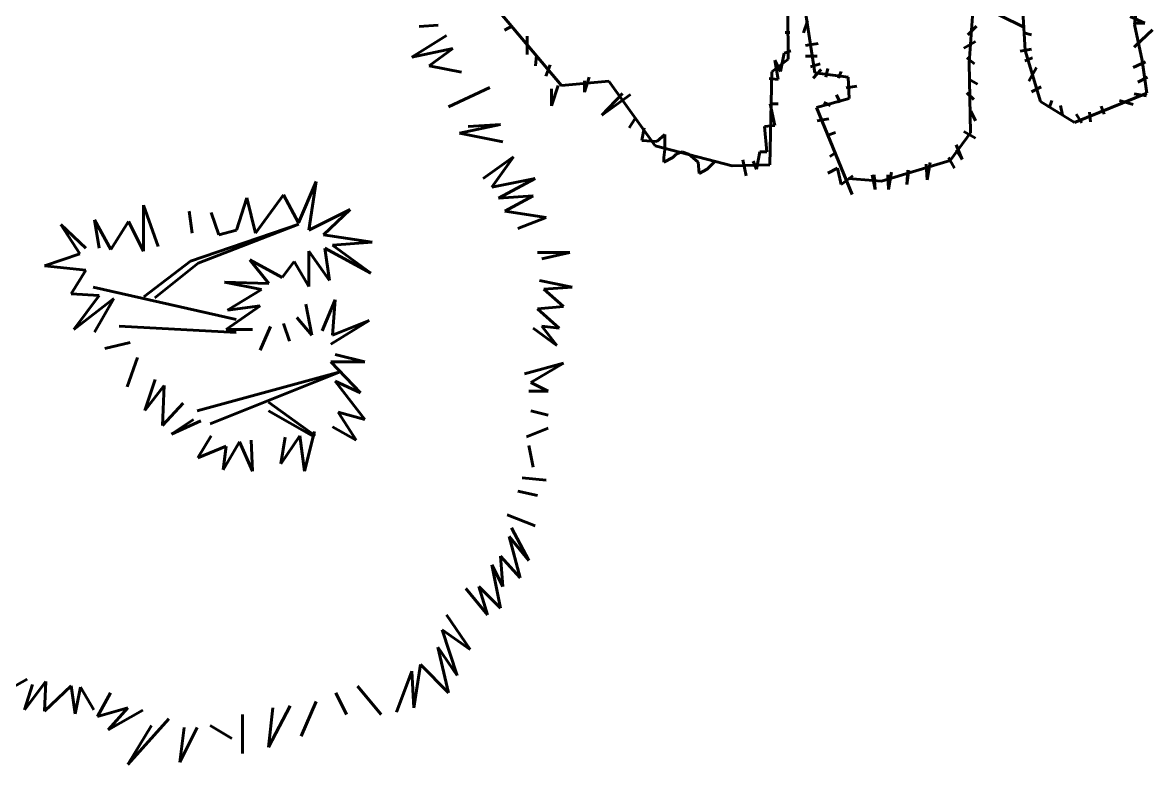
# Model space of a CAD drawing. Header units: metres. Extents: x 0 to 43.1, y 0 to 32.6.
# Drawn here: x 5.169 to 9.523, y 6.94 to 9.798 of the extents above; entities that cross this region are included whole.
import ezdxf

# ---------------------------------------------------------------- set-up
doc = ezdxf.new("R2010")
doc.units = ezdxf.units.M
doc.layers.add('plants', color=83, linetype='Continuous', lineweight=60)

# ---------------------------------------------------------------- blocks, each defined once
blk = doc.blocks.new('ARBRE10')
for p, q in [((1.7588, 0.6312), (1.8114, 0.6347)), ((1.8338, 0.6065), (1.7382, 0.5468)), ((1.7382, 0.5468), (1.8517, 0.5707)), ((1.8517, 0.5707), (1.786, 0.5228)), ((1.786, 0.5228), (1.8756, 0.5049)), ((1.9533, 0.4631), (1.8397, 0.4093)), ((1.9831, 0.3614), (1.8696, 0.3375)), ((1.8935, 0.3554), (1.9831, 0.3614)), ((1.8696, 0.3375), (1.9891, 0.3136)), ((1.9353, 0.212), (2.019, 0.2718)), ((2.019, 0.2718), (1.9592, 0.1881)), ((1.4261, 0.0897), (1.4749, 0.2037)), ((1.4749, 0.2037), (1.4546, 0.0694)), ((1.9592, 0.1881), (2.0787, 0.212)), ((2.0787, 0.212), (1.9772, 0.1582)), ((1.2552, 0.0694), (1.2836, 0.1589)), ((1.2836, 0.1589), (1.3081, 0.0612)), ((1.3081, 0.0612), (1.3854, 0.1671)), ((1.3854, 0.1671), (1.4261, 0.0897)), ((1.9772, 0.1582), (2.0727, 0.1641)), ((2.0727, 0.1641), (1.9951, 0.1223)), ((0.9988, 0.0123), (0.9988, 0.1386)), ((0.9988, 0.1386), (1.0395, 0.0246)), ((1.4546, 0.0694), (1.5685, 0.1264)), ((1.5685, 0.1264), (1.4953, 0.0571)), ((0.8767, 0.0205), (0.8645, 0.0979)), ((0.8645, 0.0979), (0.9092, 0.0164)), ((0.9092, 0.0164), (0.9581, 0.0938)), ((0.9581, 0.0938), (0.9988, 0.0123)), ((1.1331, 0.0612), (1.1249, 0.1223)), ((1.186, 0.1182), (1.2063, 0.0571)), ((1.9951, 0.1223), (2.1086, 0.1044)), ((2.1086, 0.1044), (2.0309, 0.0745)), ((0.8401, 0.0205), (0.7709, 0.0856)), ((0.7709, 0.0856), (0.8238, 0.0042)), ((1.1288, -0.0152), (1.4275, 0.0864)), ((1.4275, 0.0864), (1.1497, -0.0212)), ((1.2063, 0.0571), (1.2552, 0.0694)), ((1.4953, 0.0571), (1.6295, 0.0368)), ((1.6295, 0.0368), (1.5197, 0.0286)), ((0.8238, 0.0042), (0.7261, -0.0284)), ((1.5115, -0.0691), (1.4546, 0.0123)), ((1.4546, 0.0123), (1.4546, -0.0854)), ((1.6255, -0.0487), (1.4993, 0.0205)), ((1.4993, 0.0205), (1.5115, -0.0691)), ((1.5197, 0.0286), (1.6255, -0.0487)), ((2.0847, 0.0087), (2.1743, 0.0087)), ((2.1743, 0.0087), (2.0966, -0.0092)), ((0.7261, -0.0284), (0.8401, -0.0406)), ((1.0004, -0.1138), (1.1288, -0.0152)), ((1.1497, -0.0212), (1.0302, -0.1168)), ((1.3813, -0.061), (1.2918, -0.0121)), ((1.2918, -0.0121), (1.3447, -0.0772)), ((1.4139, -0.0162), (1.3813, -0.061)), ((1.4546, -0.0854), (1.4139, -0.0162)), ((0.8401, -0.0406), (0.7994, -0.1057)), ((0.86, -0.0869), (1.2543, -0.1766)), ((1.3447, -0.0772), (1.2226, -0.0732)), ((1.2226, -0.0732), (1.3243, -0.0935)), ((2.0907, -0.069), (2.1803, -0.0869)), ((2.1803, -0.0869), (2.1026, -0.0929)), ((2.1026, -0.0929), (2.1564, -0.1407)), ((0.7994, -0.1057), (0.8767, -0.1098)), ((0.8767, -0.1098), (0.8075, -0.2035)), ((0.8075, -0.2035), (0.9174, -0.118)), ((0.9174, -0.118), (0.8645, -0.2116)), ((1.3243, -0.0935), (1.2307, -0.1505)), ((1.4912, -0.2075), (1.5278, -0.122)), ((1.5278, -0.122), (1.5197, -0.2198)), ((1.3203, -0.1383), (1.2267, -0.2035)), ((1.2307, -0.1505), (1.3203, -0.1383)), ((1.4627, -0.2198), (1.4464, -0.1342)), ((2.1564, -0.1407), (2.0847, -0.1467)), ((2.0847, -0.1467), (2.1444, -0.2005)), ((1.422, -0.1709), (1.4627, -0.2198)), ((1.6214, -0.179), (1.5156, -0.2442)), ((1.5197, -0.2198), (1.6214, -0.179)), ((0.9317, -0.1946), (1.2543, -0.2125)), ((1.2267, -0.2035), (1.2999, -0.2035)), ((1.3488, -0.1953), (1.3203, -0.2605)), ((1.3854, -0.1872), (1.4017, -0.2361)), ((2.1385, -0.2484), (2.0727, -0.2005)), ((2.1444, -0.2005), (2.0966, -0.1946)), ((2.0966, -0.1946), (2.1385, -0.2484)), ((0.9621, -0.2401), (0.893, -0.2564)), ((1.5278, -0.2727), (1.6092, -0.2931)), ((0.9825, -0.2808), (0.954, -0.3623)), ((1.6092, -0.2931), (1.5156, -0.2931)), ((1.5156, -0.2931), (1.597, -0.3786)), ((2.0488, -0.3261), (2.1564, -0.2962)), ((2.1564, -0.2962), (2.0668, -0.35)), ((1.0313, -0.3419), (1.0028, -0.4274)), ((1.1467, -0.4277), (1.541, -0.3201)), ((1.541, -0.3201), (1.1826, -0.4636)), ((1.0028, -0.4274), (1.0557, -0.3582)), ((1.0557, -0.3582), (1.0517, -0.4682)), ((1.597, -0.3786), (1.5278, -0.346)), ((1.5278, -0.346), (1.6092, -0.4519)), ((2.0668, -0.35), (2.1146, -0.3739)), ((1.4723, -0.4965), (1.3439, -0.4038)), ((2.1146, -0.3739), (2.0608, -0.3739)), ((1.0517, -0.4682), (1.1087, -0.4071)), ((1.3439, -0.4277), (1.4693, -0.4994)), ((1.6092, -0.4519), (1.536, -0.4315)), ((1.536, -0.4315), (1.5848, -0.5089)), ((2.0668, -0.4277), (2.1146, -0.4397)), ((1.0761, -0.4926), (1.1371, -0.4519)), ((1.1575, -0.4559), (1.0761, -0.4926)), ((1.1493, -0.5578), (1.186, -0.4967)), ((1.4301, -0.4967), (1.3772, -0.574)), ((1.4424, -0.5944), (1.4301, -0.4967)), ((1.4708, -0.4845), (1.4424, -0.5944)), ((1.5848, -0.5089), (1.5197, -0.4722)), ((2.0548, -0.4994), (2.1146, -0.4755)), ((1.2267, -0.5252), (1.1493, -0.5578)), ((1.2633, -0.513), (1.2185, -0.5903)), ((1.2185, -0.5903), (1.2267, -0.5252)), ((1.2999, -0.5944), (1.2633, -0.513)), ((1.2958, -0.5089), (1.2999, -0.5944)), ((1.3772, -0.574), (1.3894, -0.5007)), ((2.0608, -0.5234), (2.0727, -0.5831)), ((2.0429, -0.613), (2.1086, -0.619)), ((2.0309, -0.6489), (2.0847, -0.6609)), ((2.0011, -0.7147), (2.0787, -0.7446)), ((2.0608, -0.8402), (2.007, -0.7744)), ((2.007, -0.7744), (2.0369, -0.888)), ((2.013, -0.7505), (2.0608, -0.8402)), ((2.0369, -0.888), (1.9831, -0.8282)), ((1.9831, -0.8282), (1.9891, -0.9119)), ((1.9891, -0.9119), (1.9592, -0.8522)), ((1.9592, -0.8522), (1.9831, -0.9717)), ((1.9473, -0.9897), (1.8875, -0.9179)), ((1.9831, -0.9717), (1.9234, -0.9119)), ((1.9234, -0.9119), (1.9473, -0.9897)), ((1.8338, -0.9897), (1.8995, -1.0853)), ((1.8995, -1.0853), (1.8218, -1.0315)), ((1.8218, -1.0315), (1.8636, -1.1571)), ((1.8636, -1.1571), (1.8099, -1.0793)), ((1.8099, -1.0793), (1.8397, -1.2049)), ((1.7382, -1.1451), (1.6964, -1.2587)), ((1.7442, -1.2467), (1.7382, -1.1451)), ((1.7621, -1.1272), (1.7442, -1.2467)), ((1.8397, -1.2049), (1.7621, -1.1272)), ((0.6782, -1.1669), (0.6193, -1.2)), ((0.6708, -1.2516), (0.7297, -1.1742)), ((0.6929, -1.1816), (0.6708, -1.2516)), ((0.7297, -1.1742), (0.726, -1.2553)), ((0.726, -1.2553), (0.7996, -1.1853)), ((0.7996, -1.1853), (0.8107, -1.2626)), ((0.8107, -1.2626), (0.8254, -1.189)), ((0.8254, -1.189), (0.8622, -1.2516)), ((0.8719, -1.2706), (0.9078, -1.2049)), ((1.5291, -1.2049), (1.559, -1.2647)), ((1.5888, -1.1869), (1.6545, -1.2647)), ((1.4036, -1.2407), (1.3439, -1.3543)), ((1.4753, -1.2288), (1.4335, -1.3244)), ((0.9556, -1.2467), (0.8719, -1.2706)), ((0.9018, -1.3065), (0.9556, -1.2467)), ((0.9974, -1.2527), (0.9018, -1.3065)), ((1.0691, -1.2766), (0.9556, -1.4022)), ((1.2722, -1.2647), (1.2722, -1.3723)), ((1.3439, -1.3543), (1.3558, -1.2467)), ((0.9556, -1.4022), (1.0213, -1.2946)), ((1.1467, -1.3005), (1.0989, -1.3962)), ((1.0989, -1.3962), (1.1109, -1.3005)), ((1.1826, -1.2946), (1.2423, -1.3304))]:
    blk.add_line(p, q)
blk = doc.blocks.new('ARBRE11')
for p, q in [((-1.1337, -1.356), (-1.5248, -0.8921)), ((1.1039, -0.902), (1.0743, -1.1216)), ((0.6536, -1.2218), (0.6404, -0.9941)), ((0.4629, -1.0406), (0.6487, -1.1325)), ((-0.2617, -1.0755), (-0.2602, -1.2549)), ((-0.1573, -1.3082), (-0.1963, -1.0579)), ((-1.3225, -1.1262), (-1.3534, -1.1439)), ((-0.2004, -1.1537), (-0.1855, -1.109)), ((0.4325, -1.1611), (0.466, -1.1276)), ((0.4504, -1.0896), (0.4376, -1.2691)), ((1.058, -1.0903), (1.1139, -1.1164)), ((1.1139, -1.1164), (1.0729, -1.1164)), ((1.0743, -1.1216), (1.1039, -1.2609)), ((-1.2651, -1.166), (-1.2651, -1.2367)), ((-0.2715, -1.1527), (-0.2538, -1.1527)), ((0.6485, -1.1537), (0.6782, -1.1611)), ((1.1436, -1.1425), (1.0729, -1.2095)), ((1.0803, -1.2021), (1.1436, -1.1425)), ((-0.193, -1.2021), (-0.1446, -1.1946)), ((0.4176, -1.2133), (0.4623, -1.1872)), ((0.6336, -1.2244), (0.6782, -1.217)), ((-1.2297, -1.2411), (-1.2342, -1.2808)), ((-0.2602, -1.2549), (-0.3225, -1.3038)), ((-0.298, -1.3339), (-0.3112, -1.2588)), ((-0.3112, -1.2588), (-0.2892, -1.3029)), ((-0.2892, -1.3029), (-0.2759, -1.2322)), ((-0.2759, -1.2322), (-0.2494, -1.2234)), ((-0.193, -1.2431), (-0.1483, -1.2431)), ((0.4288, -1.2505), (0.4586, -1.2729)), ((0.6522, -1.2617), (0.682, -1.2505)), ((0.7122, -1.4178), (0.6536, -1.2218)), ((1.1039, -1.2609), (1.122, -1.386)), ((-1.1767, -1.2764), (-1.1944, -1.3206)), ((-0.3225, -1.3038), (-0.331, -1.6627)), ((-0.1744, -1.2841), (-0.1371, -1.2729)), ((-0.1632, -1.3288), (-0.1334, -1.2952)), ((-0.1148, -1.325), (-0.1074, -1.2915)), ((-0.0664, -1.3288), (-0.0552, -1.3027)), ((0.4376, -1.2691), (0.4426, -1.5396)), ((0.6671, -1.3399), (0.6969, -1.2878)), ((1.1176, -1.2654), (1.0692, -1.2878)), ((-0.9516, -1.3403), (-1.1337, -1.356)), ((-1.0443, -1.3825), (-1.0266, -1.325)), ((-1.0443, -1.3383), (-1.0443, -1.3825)), ((-0.773, -1.5894), (-0.9516, -1.3403)), ((-0.3333, -1.3295), (-0.298, -1.3339)), ((-0.029, -1.3242), (-0.1573, -1.3082)), ((-0.0255, -1.4068), (-0.029, -1.3242)), ((0.4362, -1.3325), (0.4697, -1.3511)), ((1.125, -1.325), (1.0878, -1.3437)), ((-1.1723, -1.4355), (-1.1458, -1.356)), ((-1.1723, -1.3692), (-1.1723, -1.4355)), ((-0.8985, -1.3869), (-0.978, -1.4709)), ((-0.978, -1.4709), (-0.8676, -1.3913)), ((-0.0738, -1.3921), (-0.059, -1.4219)), ((-0.0366, -1.366), (0.0043, -1.3586)), ((0.4288, -1.3846), (0.4549, -1.4107)), ((0.7155, -1.3623), (0.6782, -1.3809)), ((1.122, -1.386), (0.8439, -1.4994)), ((1.0729, -1.3884), (1.1213, -1.3958)), ((-0.3112, -1.5106), (-0.3289, -1.4267)), ((-0.3289, -1.4267), (-0.298, -1.4267)), ((-0.1505, -1.442), (-0.0255, -1.4068)), ((-0.1222, -1.4219), (-0.0962, -1.4331)), ((0.8439, -1.4994), (0.7122, -1.4178)), ((0.7564, -1.4145), (0.7453, -1.4443)), ((0.7899, -1.4331), (0.7974, -1.4703)), ((1.0171, -1.4145), (1.0692, -1.4294)), ((-0.0139, -1.7769), (-0.1505, -1.442)), ((0.4437, -1.4554), (0.4623, -1.4927)), ((0.8495, -1.4666), (0.8718, -1.5001)), ((0.9016, -1.4592), (0.9054, -1.4964)), ((0.9463, -1.4368), (0.9575, -1.4666)), ((-0.85, -1.4841), (-0.8721, -1.5195)), ((-0.8146, -1.5195), (-0.8235, -1.5681)), ((-0.351, -1.515), (-0.3112, -1.5106)), ((-0.3422, -1.6123), (-0.351, -1.515)), ((-0.1483, -1.4927), (-0.1036, -1.4852)), ((-0.7661, -1.5725), (-0.7352, -1.546)), ((-0.7352, -1.546), (-0.7352, -1.6034)), ((-0.1074, -1.5486), (-0.0776, -1.5374)), ((0.4426, -1.5396), (0.3638, -1.6457)), ((0.4176, -1.5337), (0.4623, -1.5597)), ((-0.8235, -1.5681), (-0.7661, -1.5725)), ((-0.4762, -1.6667), (-0.773, -1.5894)), ((-0.7352, -1.6034), (-0.7396, -1.6343)), ((0.3878, -1.5858), (0.4102, -1.6417)), ((0.4102, -1.6417), (0.3878, -1.6045)), ((-0.7396, -1.6343), (-0.7396, -1.652)), ((-0.7396, -1.652), (-0.7042, -1.6343)), ((-0.7042, -1.6343), (-0.691, -1.6211)), ((-0.691, -1.6211), (-0.6689, -1.6123)), ((-0.6689, -1.6123), (-0.6424, -1.6211)), ((-0.6424, -1.6211), (-0.6071, -1.652)), ((-0.6071, -1.652), (-0.6027, -1.6962)), ((-0.5718, -1.6785), (-0.5409, -1.6476)), ((-0.4349, -1.6432), (-0.4216, -1.705)), ((-0.3951, -1.6476), (-0.3819, -1.6785)), ((-0.3819, -1.6785), (-0.3686, -1.6123)), ((-0.3686, -1.6123), (-0.3422, -1.6123)), ((-0.0776, -1.6156), (-0.0999, -1.6305)), ((0.3638, -1.6457), (0.0996, -1.7247)), ((0.2873, -1.6529), (0.2761, -1.7199)), ((0.358, -1.6343), (0.3804, -1.6752)), ((-0.6027, -1.6962), (-0.5718, -1.6785)), ((-0.331, -1.6627), (-0.4762, -1.6667)), ((-0.0701, -1.6752), (-0.1074, -1.6939)), ((-0.0552, -1.7386), (-0.0701, -1.6752)), ((0.1384, -1.6901), (0.1272, -1.7572)), ((0.2054, -1.6827), (0.1979, -1.7386)), ((0.1979, -1.7386), (0.2017, -1.6827)), ((0.2761, -1.7199), (0.2724, -1.6603)), ((-0.0106, -1.705), (-0.0552, -1.7386)), ((0.0996, -1.7247), (-0.0287, -1.7144)), ((0.0751, -1.7572), (0.0639, -1.7013)), ((0.0714, -1.7013), (0.0751, -1.7572)), ((0.1272, -1.7572), (0.1235, -1.7013))]:
    blk.add_line(p, q)
blk = doc.blocks.new('piso 3')
at = {"layer": 'plants', "ltscale": 0.3}
blk.add_blockref('ARBRE11', (8.3796, 10.912), dxfattribs=at)
at = {"layer": 'plants', "ltscale": 0.3, "xscale": 1.398232866054526, "yscale": 1.398232866054526, "zscale": 1.398232866054526}
blk.add_blockref('ARBRE10', (4.2384, 8.9004), dxfattribs=at)

msp = doc.modelspace()

# ---------------------------------------------------------------- block references
msp.add_blockref('piso 3', (0, 0))

doc.saveas('drawing.dxf')
